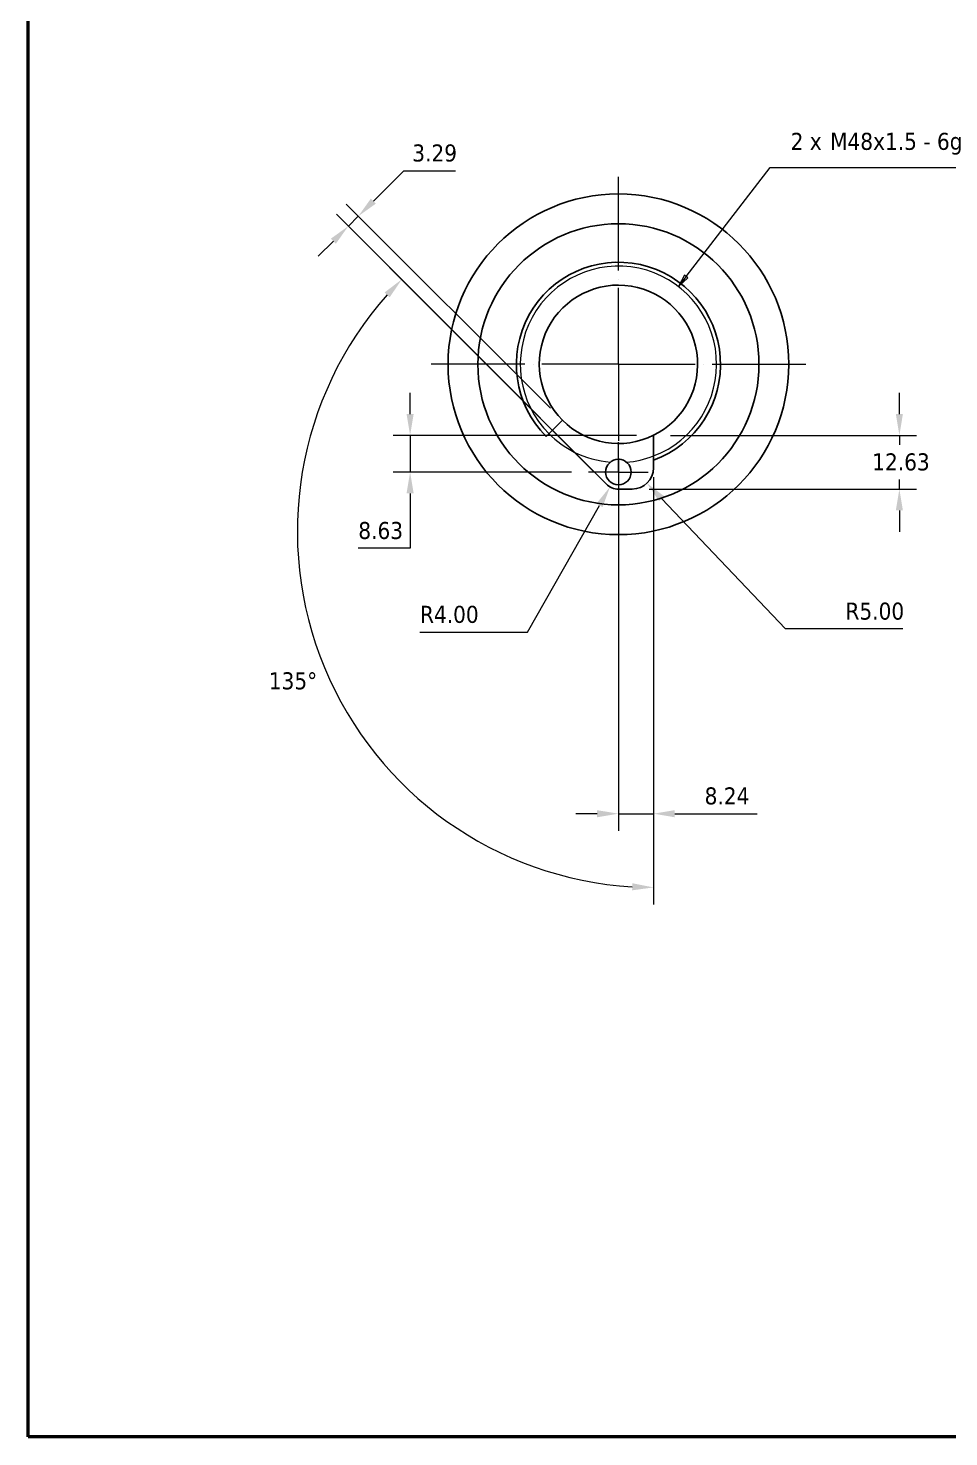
# Model space of a CAD drawing. Header units: millimetres. Extents: x 20 to 3976, y -153 to 574.
# Drawn here: x 20 to 236.2, y 20 to 350.8 of the extents above; entities that cross this region are included whole.
import ezdxf

# ---------------------------------------------------------------- set-up
doc = ezdxf.new("R2010")
doc.units = ezdxf.units.MM
doc.header["$LTSCALE"] = 2
for name, color, linetype, lineweight in [('Border (ISO)', 7, 'Continuous', 50), ('Center Mark (ISO)', 7, 'Continuous', 13), ('Dimension (ISO)', 7, 'Continuous', 13), ('Symbol (ISO)', 7, 'Continuous', 13), ('Visible (ISO)', 7, 'Continuous', 25), ('Visible Narrow (ISO)', 7, 'Continuous', 13)]:
    doc.layers.add(name, color=color, linetype=linetype, lineweight=lineweight)
doc.styles.add('Note Text (ISO)', font='tahoma.ttf')
doc.dimstyles.new('Main Standard', dxfattribs={"dimscale": 2, "dimtxt": 2, "dimasz": 2.5, "dimexe": 2, "dimexo": 2, "dimgap": 1, "dimtad": 1, "dimtih": 1, "dimtoh": 1, "dimrnd": 1e-08, "dimzin": 4, "dimdsep": 46, "dimtxsty": 'Note Text (ISO)', "dimcen": 0.09, "dimdle": 10, "dimclrd": 256, "dimclre": 256, "dimclrt": 256, "dimadec": 0, "dimazin": 3, "dimtfac": 1, "dimtmove": 0, "dimatfit": 3, "dimldrblk": 'Filled-1', "dimfxl": 1, "dimtolj": 1, "dimlwd": -1, "dimlwe": -1, "dimarcsym": 0})

# ---------------------------------------------------------------- blocks, each defined once
blk = doc.blocks.new('Borders 1')
at = {"layer": 'Border (ISO)'}
for p, q in [((10, 10), (10, 287)), ((410, 10), (10, 10))]:
    blk.add_line(p, q, dxfattribs=at)
blk = doc.blocks.new('*D21')
at = {"layer": 'Defpoints', "color": 0, "transparency": 16777216}
for p in [(155.77, 243.7), (83.22, 232.63), (166.84, 232.63), (166.84, 228.63)]:
    blk.add_point(p, dxfattribs=at)
at = {"layer": 'Dimension (ISO)', "transparency": 16777216}
for p, q in [((152.94, 246.53), (104.88, 294.59)), ((166.84, 224.63), (166.84, 145))]:
    blk.add_line(p, q, dxfattribs=at)
blk.add_arc((166.84, 232.63), 83.63, 138.4263, 266.5737, dxfattribs=at)
for points in [[(103.68, 288.69), (104.89, 287.55), (107.71, 291.76)], [(161.87, 149.98), (161.82, 148.32), (166.84, 149)]]:
    blk.add_solid(points, dxfattribs=at)
at = {"layer": 'Dimension (ISO)', "transparency": 16777216, "insert": (76.5, 199.51), "char_height": 4, "attachment_point": 1, "style": 'Note Text (ISO)'}
blk.add_mtext('\\A1;135°', dxfattribs=at)
blk = doc.blocks.new('Filled-1')
at = {"color": 0}
for p, q in [((0, 0), (-1, 0.167)), ((-1, 0.167), (-1, -0.167)), ((-1, 0), (0, 0)), ((-1, -0.167), (0, 0))]:
    blk.add_line(p, q, dxfattribs=at)
at = {"color": 0, "flags": 128}
blk.add_lwpolyline([(-1, -0.167), (0, 0), (-1, 0.167), (-1, -0.167)], dxfattribs=at)
at = {"color": 0}
blk.add_solid([(-1, -0.167), (0, 0), (-1, 0.167), (-1, -0.167)], dxfattribs=at)
blk = doc.blocks.new('*D22')
at = {"layer": 'Defpoints', "color": 0, "transparency": 16777216}
for p in [(166.84, 255.15), (161.84, 242.53), (224.57, 242.53)]:
    blk.add_point(p, dxfattribs=at)
at = {"layer": 'Dimension (ISO)', "transparency": 16777216}
for p, q in [((224.57, 260.15), (224.57, 265.15)), ((170.84, 255.15), (228.57, 255.15)), ((224.57, 255.15), (224.57, 252.92)), ((224.57, 242.53), (224.57, 244.76)), ((165.84, 242.53), (228.57, 242.53)), ((224.57, 237.53), (224.57, 232.53))]:
    blk.add_line(p, q, dxfattribs=at)
for points in [[(223.74, 260.15), (225.4, 260.15), (224.57, 255.15)], [(223.74, 237.53), (225.4, 237.53), (224.57, 242.53)]]:
    blk.add_solid(points, dxfattribs=at)
at = {"layer": 'Dimension (ISO)', "transparency": 16777216, "insert": (218.19, 250.92), "char_height": 4, "attachment_point": 1, "style": 'Note Text (ISO)'}
blk.add_mtext('\\A1;12.63', dxfattribs=at)
blk = doc.blocks.new('*D24')
at = {"layer": 'Defpoints', "color": 0, "transparency": 16777216}
for p in [(166.84, 249.33), (158.6, 239.53), (158.6, 166.31)]:
    blk.add_point(p, dxfattribs=at)
at = {"layer": 'Dimension (ISO)', "transparency": 16777216}
for p, q in [((166.84, 245.33), (166.84, 162.31)), ((158.6, 235.53), (158.6, 162.31)), ((153.6, 166.31), (148.6, 166.31)), ((158.6, 166.31), (166.84, 166.31)), ((171.84, 166.31), (191.18, 166.31))]:
    blk.add_line(p, q, dxfattribs=at)
for points in [[(153.6, 167.14), (153.6, 165.47), (158.6, 166.31)], [(171.84, 167.14), (171.84, 165.47), (166.84, 166.31)]]:
    blk.add_solid(points, dxfattribs=at)
at = {"layer": 'Dimension (ISO)', "transparency": 16777216, "insert": (178.84, 172.49), "char_height": 4, "attachment_point": 1, "style": 'Note Text (ISO)'}
blk.add_mtext('\\A1;8.24', dxfattribs=at)
blk = doc.blocks.new('*D25')
at = {"layer": 'Defpoints', "color": 0, "transparency": 16777216}
for p in [(109.68, 255.15), (166.84, 255.15), (151.6, 246.53)]:
    blk.add_point(p, dxfattribs=at)
at = {"layer": 'Dimension (ISO)', "transparency": 16777216}
for p, q in [((109.68, 260.15), (109.68, 265.15)), ((162.84, 255.15), (105.68, 255.15)), ((109.68, 255.15), (109.68, 246.53)), ((147.6, 246.53), (105.68, 246.53)), ((109.68, 241.53), (109.68, 228.63)), ((109.68, 228.63), (97.52, 228.63))]:
    blk.add_line(p, q, dxfattribs=at)
for points in [[(108.85, 260.15), (110.52, 260.15), (109.68, 255.15)], [(108.85, 241.53), (110.52, 241.53), (109.68, 246.53)]]:
    blk.add_solid(points, dxfattribs=at)
at = {"layer": 'Dimension (ISO)', "transparency": 16777216, "insert": (97.52, 234.81), "char_height": 4, "attachment_point": 1, "style": 'Note Text (ISO)'}
blk.add_mtext('\\A1;8.63', dxfattribs=at)
blk = doc.blocks.new('*D26')
at = {"layer": 'Defpoints', "color": 0, "transparency": 16777216}
for p in [(161.84, 247.53), (165.29, 243.91)]:
    blk.add_point(p, dxfattribs=at)
at = {"layer": 'Dimension (ISO)', "transparency": 16777216}
for p, q in [((197.81, 209.72), (168.74, 240.28)), ((225.37, 209.72), (197.81, 209.72))]:
    blk.add_line(p, q, dxfattribs=at)
blk.add_solid([(169.34, 240.86), (168.13, 239.71), (165.29, 243.91)], dxfattribs=at)
at = {"layer": 'Dimension (ISO)', "transparency": 16777216, "insert": (211.91, 215.88), "char_height": 4, "attachment_point": 1, "style": 'Note Text (ISO)'}
blk.add_mtext('\\A1;R5.00', dxfattribs=at)
blk = doc.blocks.new('*D27')
at = {"layer": 'Defpoints', "color": 0, "transparency": 16777216}
for p in [(158.6, 246.53), (156.62, 243.05)]:
    blk.add_point(p, dxfattribs=at)
at = {"layer": 'Dimension (ISO)', "transparency": 16777216}
for p, q in [((137.23, 208.95), (154.15, 238.7)), ((112, 208.95), (137.23, 208.95))]:
    blk.add_line(p, q, dxfattribs=at)
blk.add_solid([(153.43, 239.12), (154.88, 238.29), (156.62, 243.05)], dxfattribs=at)
at = {"layer": 'Dimension (ISO)', "transparency": 16777216, "insert": (112, 215.12), "char_height": 4, "attachment_point": 1, "style": 'Note Text (ISO)'}
blk.add_mtext('\\A1;R4.00', dxfattribs=at)
blk = doc.blocks.new('*D28')
at = {"layer": 'Defpoints', "color": 0, "transparency": 16777216}
for p in [(97.52, 306.6), (145.45, 258.68), (143.12, 256.35)]:
    blk.add_point(p, dxfattribs=at)
at = {"layer": 'Dimension (ISO)', "transparency": 16777216}
for p, q in [((101.06, 310.14), (108.19, 317.28)), ((108.19, 317.28), (120.38, 317.28)), ((142.62, 261.5), (94.69, 309.43)), ((140.29, 259.18), (92.37, 307.11)), ((95.19, 304.28), (97.52, 306.6)), ((91.66, 300.74), (88.12, 297.21))]:
    blk.add_line(p, q, dxfattribs=at)
for points in [[(100.47, 310.73), (101.64, 309.55), (97.52, 306.6)], [(91.07, 301.33), (92.25, 300.15), (95.19, 304.28)]]:
    blk.add_solid(points, dxfattribs=at)
at = {"layer": 'Dimension (ISO)', "transparency": 16777216, "insert": (110.19, 323.45), "char_height": 4, "attachment_point": 1, "style": 'Note Text (ISO)'}
blk.add_mtext('\\A1;3.29', dxfattribs=at)
blk = doc.blocks.new('External Thread Note1')
at = {"layer": 'Symbol (ISO)'}
for p, q in [((87.26, 146.23), (97.12, 159)), ((97.12, 159), (120.78, 159)), ((87.06, 146.38), (86.34, 145.04)), ((87.26, 146.23), (86.34, 145.04)), ((86.34, 145.04), (87.46, 146.07)), ((87.46, 146.07), (87.06, 146.38))]:
    blk.add_line(p, q, dxfattribs=at)
at = {"layer": 'Symbol (ISO)', "flags": 128}
blk.add_lwpolyline([(87.06, 146.38), (86.34, 145.04), (87.46, 146.07), (87.06, 146.38)], dxfattribs=at)
at = {"layer": 'Symbol (ISO)'}
blk.add_solid([(87.06, 146.38), (86.34, 145.04), (87.46, 146.07), (87.06, 146.38)], dxfattribs=at)
at = {"layer": 'Symbol (ISO)', "char_height": 2, "attachment_point": 7, "style": 'Note Text (ISO)'}
for s, insert in [('2 x ', (99.52, 161.09)), ('M48x1.5 - 6g', (104.16, 160.52))]:
    blk.add_mtext(s, dxfattribs=dict(at, insert=insert))

msp = doc.modelspace()

# ---------------------------------------------------------------- linework, layer by layer
at = {"layer": 'Center Mark (ISO)', "linetype": 'Continuous'}
for p, q in [((158.6006, 293.8378), (158.6006, 315.8278)), ((158.6006, 291.8178), (158.6006, 291.8378)), ((158.6006, 271.8278), (158.6006, 289.8178)), ((136.5906, 271.8278), (114.6006, 271.8278)), ((138.6106, 271.8278), (138.5906, 271.8278)), ((158.6006, 271.8278), (140.6106, 271.8278)), ((158.6006, 271.8278), (176.5906, 271.8278)), ((158.6006, 271.8278), (158.6006, 253.8378)), ((178.5906, 271.8278), (178.6106, 271.8278)), ((180.6106, 271.8278), (202.6006, 271.8278)), ((158.6006, 246.5278), (158.6006, 253.5278)), ((158.6006, 251.8378), (158.6006, 251.8178)), ((158.6006, 249.8178), (158.6006, 227.8278)), ((158.6006, 246.5278), (151.6006, 246.5278)), ((158.6006, 246.5278), (165.6006, 246.5278)), ((158.6006, 246.5278), (158.6006, 239.5278))]:
    msp.add_line(p, q, dxfattribs=at)
at = {"layer": 'Visible (ISO)'}
for p, q in [((141.6547, 254.882), (145.4484, 258.6756)), ((155.7721, 243.6994), (143.1221, 256.3494)), ((166.8446, 255.1546), (166.8446, 249.3254)), ((166.8446, 249.3254), (166.8446, 247.5278)), ((161.8446, 242.5278), (158.6006, 242.5278))]:
    msp.add_line(p, q, dxfattribs=at)
for centre, radius in [((158.6006, 271.8278), 40), ((158.6006, 271.8278), 33), ((158.6006, 246.5278), 3)]:
    msp.add_circle(centre, radius, dxfattribs=at)
for centre, radius, start, end in [((158.6006, 271.8278), 23.965, 290.120861, 225), ((158.6006, 271.8278), 18.6, 296.309876, 225), ((158.6006, 271.8278), 18.6, 225, 296.309876), ((161.8446, 247.5278), 5, 270, 0), ((158.6006, 246.5278), 4, 225, 270)]:
    msp.add_arc(centre, radius, start, end, dxfattribs=at)
at = {"layer": 'Visible Narrow (ISO)'}
for start, end in [(290.952728, 225), (225, 243.284982), (243.284982, 265.280735), (274.719265, 290.952728)]:
    msp.add_arc((158.6006, 271.8278), 23.0538, start, end, dxfattribs=at)

# ---------------------------------------------------------------- block references
at = {"xscale": 2, "yscale": 2, "zscale": 2}
msp.add_blockref('Borders 1', (0, 0), dxfattribs=at)
at = {"layer": 'Symbol (ISO)', "xscale": 2, "yscale": 2, "zscale": 2}
msp.add_blockref('External Thread Note1', (0, 0), dxfattribs=at)

# ---------------------------------------------------------------- dimensions: what is measured, and where the dimension line sits
at = {"layer": 'Dimension (ISO)'}
for base, p1, p2, angle, override, picture, middle in [((97.5198, 306.6042), (143.1221, 256.3494), (145.4484, 258.6756), 45, {"dimgap": 1, "dimdec": 2, "dimtol": 0, "dimlim": 0, "dimtp": 0, "dimtm": 0, "dimtdec": 2, "dimtofl": 1, "dimatfit": 1}, '*D28', (115.2882, 317.2792)), ((109.6832, 255.1546), (151.6006, 246.5278), (166.8446, 255.1546), 90, {"dimgap": 1, "dimdec": 2, "dimtol": 0, "dimlim": 0, "dimtp": 0, "dimtm": 0, "dimtdec": 2, "dimtofl": 1, "dimatfit": 1}, '*D25', (102.6006, 228.6313)), ((224.5705, 242.5278), (166.8446, 255.1546), (161.8446, 242.5278), 90, {"dimgap": 1, "dimdec": 2, "dimtol": 0, "dimlim": 0, "dimtp": 0, "dimtm": 0, "dimtdec": 2, "dimtofl": 1, "dimatfit": 1}, '*D22', (224.5705, 248.8412)), ((158.6006, 166.3052), (166.8446, 249.3254), (158.6006, 239.5278), 180, {"dimgap": 1, "dimtih": 0, "dimtoh": 0, "dimdec": 2, "dimtol": 0, "dimlim": 0, "dimtp": 0, "dimtm": 0, "dimtdec": 2, "dimtofl": 1, "dimatfit": 1}, '*D24', (184.0145, 166.3052))]:
    dim = msp.add_linear_dim(base=base, p1=p1, p2=p2, angle=angle, dimstyle='Main Standard', override=override, dxfattribs=at)
    dim.commit()
    dim.dimension.update_dxf_attribs({"geometry": picture, "text_midpoint": middle, "dimtype": 160})
dim = msp.add_angular_dim_3p(base=(83.2192, 232.627), center=(166.8446, 232.627), p1=(155.7721, 243.6994), p2=(166.8446, 228.627), dimstyle='Main Standard', override={"dimgap": 1, "dimtad": 2, "dimadec": 0, "dimtol": 0, "dimlim": 0, "dimtp": 0, "dimtm": 0, "dimtdec": 2}, dxfattribs=at)
dim.commit()
dim.dimension.update_dxf_attribs({"geometry": '*D21', "text_midpoint": (89.5848, 200.6249), "dimtype": 165})
for center, mpoint, picture, middle in [((158.6006, 246.5278), (156.6233, 243.0507), '*D27', (118.7328, 208.9534)), ((161.8446, 247.5278), (165.2907, 243.9051), '*D26', (218.6407, 209.7172))]:
    dim = msp.add_radius_dim(center=center, mpoint=mpoint, dimstyle='Main Standard', override={"dimgap": 1, "dimdec": 2, "dimlfac": 1, "dimcen": 0, "dimtol": 0, "dimlim": 0, "dimtp": 0, "dimtm": 0, "dimtdec": 2, "dimtofl": 0}, dxfattribs=at)
    dim.commit()
    dim.dimension.update_dxf_attribs({"geometry": picture, "text_midpoint": middle, "dimtype": 164})

doc.saveas('drawing.dxf')
